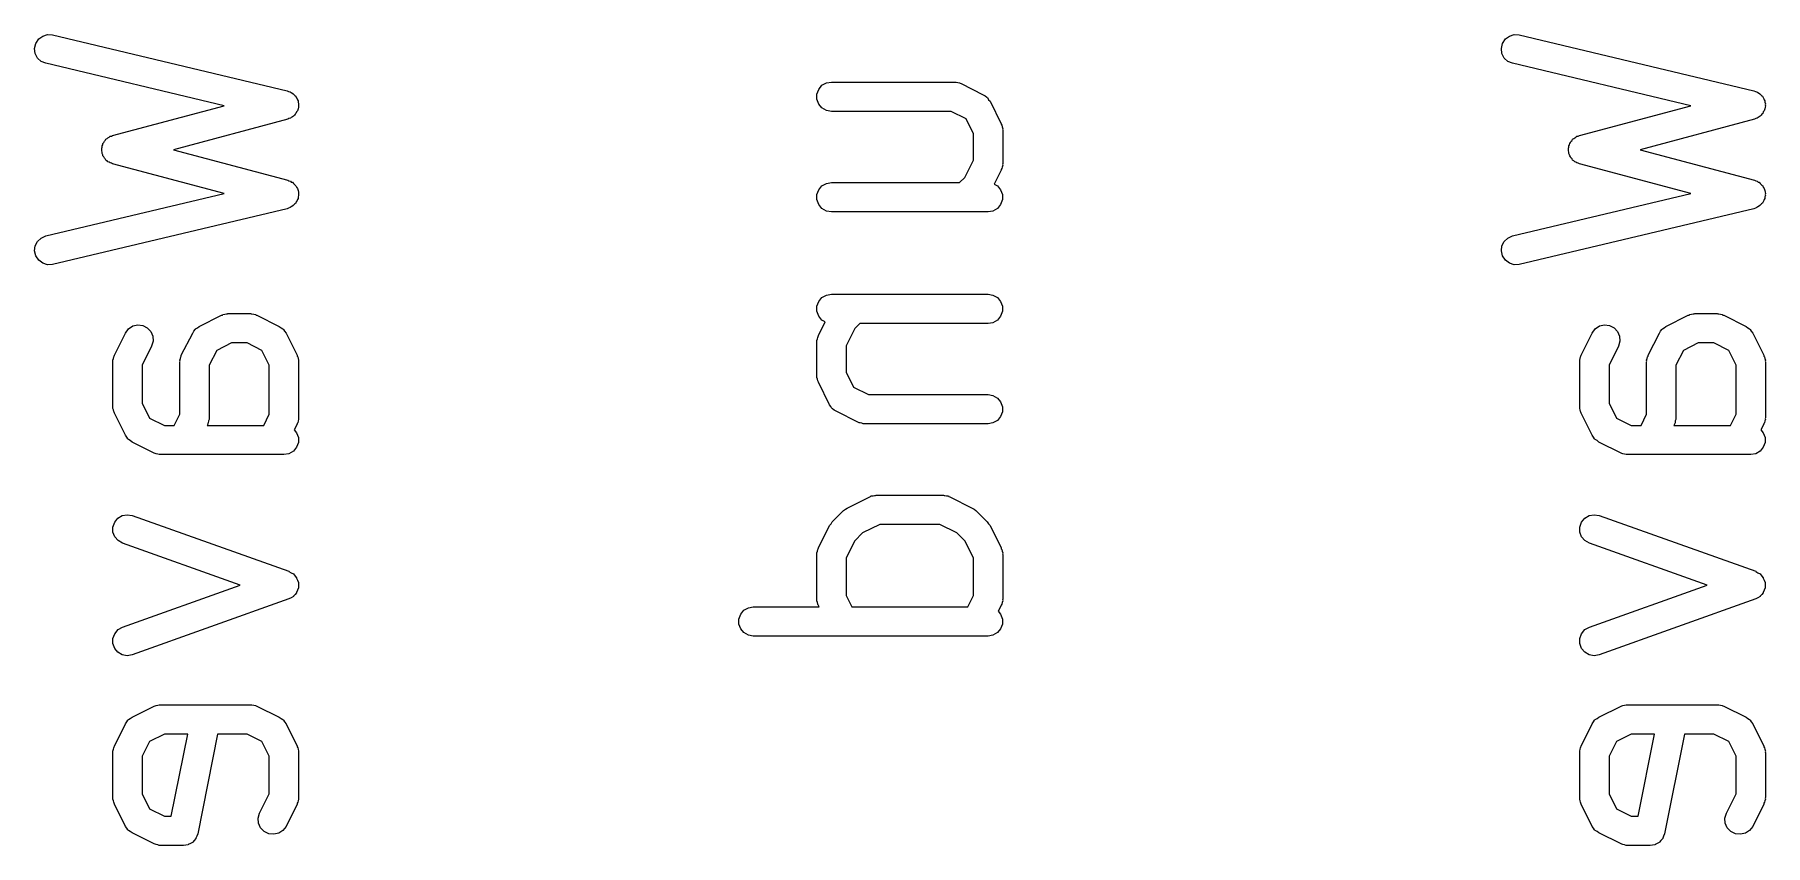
# Model space of a CAD drawing. Extents: x 91.3 to 189.8, y -113.5 to -60.4.
# Drawn here: x 151.51 to 157.41, y -106.44 to -103.67 of the extents above; entities that cross this region are included whole.
import ezdxf

# ---------------------------------------------------------------- set-up
doc = ezdxf.new("R2010")
doc.units = 0
doc.header["$MEASUREMENT"] = 0
doc.layers.add('BLACK', color=7, linetype='CONTINUOUS')

msp = doc.modelspace()

# ---------------------------------------------------------------- linework, layer by layer
at = {"layer": 'Black'}
for p, q in [((151.512, -103.721), (151.516, -103.704)), ((151.514, -103.738), (151.512, -103.721)), ((151.516, -103.704), (151.526, -103.689)), ((151.526, -103.689), (151.54, -103.679)), ((151.54, -103.679), (151.556, -103.674)), ((151.556, -103.674), (151.573, -103.675)), ((151.573, -103.675), (152.373, -103.866)), ((156.512, -103.721), (156.516, -103.704)), ((156.514, -103.738), (156.512, -103.721)), ((156.516, -103.704), (156.526, -103.689)), ((156.526, -103.689), (156.54, -103.679)), ((156.54, -103.679), (156.556, -103.674)), ((156.556, -103.674), (156.573, -103.675)), ((156.573, -103.675), (157.373, -103.866)), ((151.522, -103.754), (151.514, -103.738)), ((151.534, -103.766), (151.522, -103.754)), ((151.55, -103.772), (151.534, -103.766)), ((152.158, -103.917), (151.55, -103.772)), ((156.522, -103.754), (156.514, -103.738)), ((156.534, -103.766), (156.522, -103.754)), ((156.55, -103.772), (156.534, -103.766)), ((157.158, -103.917), (156.55, -103.772)), ((154.196, -103.847), (154.211, -103.839)), ((154.211, -103.839), (154.229, -103.836)), ((154.229, -103.836), (154.648, -103.836)), ((154.648, -103.836), (154.65, -103.836)), ((154.65, -103.836), (154.653, -103.836)), ((154.653, -103.836), (154.659, -103.838)), ((154.659, -103.838), (154.665, -103.839)), ((154.665, -103.839), (154.667, -103.84)), ((154.667, -103.84), (154.67, -103.841)), ((152.373, -103.866), (152.378, -103.868)), ((152.378, -103.868), (152.383, -103.869)), ((152.383, -103.869), (152.386, -103.871)), ((152.386, -103.871), (152.389, -103.873)), ((152.389, -103.873), (152.393, -103.876)), ((152.393, -103.876), (152.397, -103.879)), ((152.397, -103.879), (152.399, -103.882)), ((152.399, -103.882), (152.402, -103.884)), ((152.402, -103.884), (152.404, -103.889)), ((152.404, -103.889), (152.407, -103.893)), ((152.407, -103.893), (152.408, -103.897)), ((152.408, -103.897), (152.41, -103.9)), ((154.179, -103.877), (154.185, -103.861)), ((154.179, -103.894), (154.179, -103.877)), ((154.185, -103.911), (154.179, -103.894)), ((154.185, -103.861), (154.196, -103.847)), ((154.67, -103.841), (154.746, -103.879)), ((154.746, -103.879), (154.752, -103.883)), ((154.752, -103.883), (154.758, -103.888)), ((154.758, -103.888), (154.759, -103.889)), ((154.759, -103.889), (154.76, -103.889)), ((154.76, -103.889), (154.764, -103.896)), ((154.764, -103.896), (154.769, -103.901)), ((157.373, -103.866), (157.378, -103.868)), ((157.378, -103.868), (157.383, -103.869)), ((157.383, -103.869), (157.386, -103.871)), ((157.386, -103.871), (157.389, -103.873)), ((157.389, -103.873), (157.393, -103.876)), ((157.393, -103.876), (157.397, -103.879)), ((157.397, -103.879), (157.399, -103.882)), ((157.399, -103.882), (157.402, -103.884)), ((157.402, -103.884), (157.404, -103.889)), ((157.404, -103.889), (157.407, -103.893)), ((157.407, -103.893), (157.408, -103.897)), ((157.408, -103.897), (157.41, -103.9)), ((151.778, -104.018), (152.158, -103.917)), ((152.387, -103.957), (152.384, -103.959)), ((152.391, -103.955), (152.387, -103.957)), ((152.394, -103.952), (152.391, -103.955)), ((152.398, -103.949), (152.394, -103.952)), ((152.4, -103.946), (152.398, -103.949)), ((152.403, -103.943), (152.4, -103.946)), ((152.405, -103.938), (152.403, -103.943)), ((152.408, -103.934), (152.405, -103.938)), ((152.409, -103.931), (152.408, -103.934)), ((152.41, -103.927), (152.409, -103.931)), ((152.41, -103.9), (152.41, -103.905)), ((152.41, -103.905), (152.412, -103.91)), ((152.411, -103.922), (152.41, -103.927)), ((152.412, -103.91), (152.411, -103.914)), ((152.411, -103.914), (152.412, -103.917)), ((152.412, -103.917), (152.411, -103.922)), ((154.196, -103.924), (154.185, -103.911)), ((154.211, -103.933), (154.196, -103.924)), ((154.229, -103.936), (154.211, -103.933)), ((154.636, -103.936), (154.229, -103.936)), ((154.687, -103.961), (154.636, -103.936)), ((154.769, -103.901), (154.807, -103.978)), ((156.778, -104.018), (157.158, -103.917)), ((157.387, -103.957), (157.384, -103.959)), ((157.391, -103.955), (157.387, -103.957)), ((157.394, -103.952), (157.391, -103.955)), ((157.398, -103.949), (157.394, -103.952)), ((157.4, -103.946), (157.398, -103.949)), ((157.403, -103.943), (157.4, -103.946)), ((157.405, -103.938), (157.403, -103.943)), ((157.408, -103.934), (157.405, -103.938)), ((157.409, -103.931), (157.408, -103.934)), ((157.41, -103.927), (157.409, -103.931)), ((157.41, -103.9), (157.41, -103.905)), ((157.41, -103.905), (157.412, -103.91)), ((157.411, -103.922), (157.41, -103.927)), ((157.412, -103.91), (157.411, -103.914)), ((157.411, -103.914), (157.412, -103.917)), ((157.412, -103.917), (157.411, -103.922)), ((152.375, -103.963), (151.985, -104.067)), ((152.379, -103.96), (152.375, -103.963)), ((152.384, -103.959), (152.379, -103.96)), ((154.712, -104.012), (154.687, -103.961)), ((154.712, -104.102), (154.712, -104.012)), ((154.807, -103.978), (154.807, -103.98)), ((154.807, -103.98), (154.809, -103.983)), ((154.809, -103.983), (154.81, -103.989)), ((154.81, -103.989), (154.812, -103.994)), ((154.812, -103.994), (154.811, -103.997)), ((154.811, -103.997), (154.812, -104)), ((154.812, -104), (154.812, -104.114)), ((157.375, -103.963), (156.985, -104.067)), ((157.379, -103.96), (157.375, -103.963)), ((157.384, -103.959), (157.379, -103.96)), ((151.741, -104.062), (151.742, -104.058)), ((151.741, -104.067), (151.741, -104.062)), ((151.741, -104.071), (151.741, -104.067)), ((151.742, -104.075), (151.741, -104.071)), ((151.742, -104.054), (151.744, -104.05)), ((151.742, -104.058), (151.742, -104.054)), ((151.742, -104.08), (151.742, -104.075)), ((151.744, -104.05), (151.745, -104.046)), ((151.745, -104.046), (151.748, -104.042)), ((151.748, -104.042), (151.75, -104.038)), ((151.75, -104.038), (151.753, -104.035)), ((151.753, -104.035), (151.755, -104.031)), ((151.755, -104.031), (151.759, -104.029)), ((151.759, -104.029), (151.762, -104.026)), ((151.762, -104.026), (151.766, -104.024)), ((151.766, -104.024), (151.769, -104.021)), ((151.769, -104.021), (151.774, -104.02)), ((151.774, -104.02), (151.778, -104.018)), ((151.985, -104.067), (152.375, -104.171)), ((156.741, -104.062), (156.742, -104.058)), ((156.741, -104.067), (156.741, -104.062)), ((156.741, -104.071), (156.741, -104.067)), ((156.742, -104.075), (156.741, -104.071)), ((156.742, -104.054), (156.744, -104.05)), ((156.742, -104.058), (156.742, -104.054)), ((156.742, -104.08), (156.742, -104.075)), ((156.744, -104.05), (156.745, -104.046)), ((156.745, -104.046), (156.748, -104.042)), ((156.748, -104.042), (156.75, -104.038)), ((156.75, -104.038), (156.753, -104.035)), ((156.753, -104.035), (156.755, -104.031)), ((156.755, -104.031), (156.759, -104.029)), ((156.759, -104.029), (156.762, -104.026)), ((156.762, -104.026), (156.766, -104.024)), ((156.766, -104.024), (156.769, -104.021)), ((156.769, -104.021), (156.774, -104.02)), ((156.774, -104.02), (156.778, -104.018)), ((156.985, -104.067), (157.375, -104.171)), ((151.744, -104.084), (151.742, -104.08)), ((151.745, -104.088), (151.744, -104.084)), ((151.748, -104.091), (151.745, -104.088)), ((151.75, -104.095), (151.748, -104.091)), ((151.753, -104.098), (151.75, -104.095)), ((151.755, -104.102), (151.753, -104.098)), ((151.759, -104.105), (151.755, -104.102)), ((151.762, -104.108), (151.759, -104.105)), ((151.766, -104.109), (151.762, -104.108)), ((151.769, -104.112), (151.766, -104.109)), ((151.774, -104.113), (151.769, -104.112)), ((151.778, -104.115), (151.774, -104.113)), ((152.158, -104.216), (151.778, -104.115)), ((154.683, -104.161), (154.712, -104.102)), ((154.809, -104.131), (154.807, -104.134)), ((154.807, -104.134), (154.807, -104.137)), ((154.81, -104.126), (154.809, -104.131)), ((154.812, -104.12), (154.81, -104.126)), ((154.812, -104.114), (154.811, -104.117)), ((154.811, -104.117), (154.812, -104.12)), ((156.744, -104.084), (156.742, -104.08)), ((156.745, -104.088), (156.744, -104.084)), ((156.748, -104.091), (156.745, -104.088)), ((156.75, -104.095), (156.748, -104.091)), ((156.753, -104.098), (156.75, -104.095)), ((156.755, -104.102), (156.753, -104.098)), ((156.759, -104.105), (156.755, -104.102)), ((156.762, -104.108), (156.759, -104.105)), ((156.766, -104.109), (156.762, -104.108)), ((156.769, -104.112), (156.766, -104.109)), ((156.774, -104.113), (156.769, -104.112)), ((156.778, -104.115), (156.774, -104.113)), ((157.158, -104.216), (156.778, -104.115)), ((152.375, -104.171), (152.379, -104.173)), ((152.379, -104.173), (152.384, -104.174)), ((152.384, -104.174), (152.387, -104.177)), ((152.387, -104.177), (152.391, -104.178)), ((152.391, -104.178), (152.394, -104.182)), ((152.394, -104.182), (152.398, -104.185)), ((152.398, -104.185), (152.4, -104.188)), ((152.4, -104.188), (152.403, -104.19)), ((152.403, -104.19), (152.405, -104.195)), ((154.185, -104.204), (154.196, -104.19)), ((154.196, -104.19), (154.211, -104.182)), ((154.211, -104.182), (154.229, -104.179)), ((154.229, -104.179), (154.665, -104.179)), ((154.665, -104.179), (154.683, -104.161)), ((154.807, -104.137), (154.783, -104.184)), ((154.783, -104.184), (154.794, -104.19)), ((154.794, -104.19), (154.805, -104.204)), ((157.375, -104.171), (157.379, -104.173)), ((157.379, -104.173), (157.384, -104.174)), ((157.384, -104.174), (157.387, -104.177)), ((157.387, -104.177), (157.391, -104.178)), ((157.391, -104.178), (157.394, -104.182)), ((157.394, -104.182), (157.398, -104.185)), ((157.398, -104.185), (157.4, -104.188)), ((157.4, -104.188), (157.403, -104.19)), ((157.403, -104.19), (157.405, -104.195)), ((151.55, -104.361), (152.158, -104.216)), ((152.399, -104.251), (152.397, -104.254)), ((152.402, -104.249), (152.399, -104.251)), ((152.404, -104.244), (152.402, -104.249)), ((152.407, -104.24), (152.404, -104.244)), ((152.405, -104.195), (152.408, -104.199)), ((152.408, -104.237), (152.407, -104.24)), ((152.408, -104.199), (152.409, -104.203)), ((152.41, -104.233), (152.408, -104.237)), ((152.409, -104.203), (152.41, -104.206)), ((152.41, -104.206), (152.411, -104.211)), ((152.412, -104.223), (152.41, -104.228)), ((152.41, -104.228), (152.41, -104.233)), ((152.411, -104.211), (152.412, -104.216)), ((152.412, -104.216), (152.411, -104.22)), ((152.411, -104.22), (152.412, -104.223)), ((154.179, -104.22), (154.185, -104.204)), ((154.179, -104.237), (154.179, -104.22)), ((154.185, -104.254), (154.179, -104.237)), ((154.805, -104.204), (154.811, -104.22)), ((154.811, -104.237), (154.805, -104.254)), ((154.811, -104.22), (154.811, -104.237)), ((156.55, -104.361), (157.158, -104.216)), ((157.399, -104.251), (157.397, -104.254)), ((157.402, -104.249), (157.399, -104.251)), ((157.404, -104.244), (157.402, -104.249)), ((157.407, -104.24), (157.404, -104.244)), ((157.405, -104.195), (157.408, -104.199)), ((157.408, -104.237), (157.407, -104.24)), ((157.408, -104.199), (157.409, -104.203)), ((157.41, -104.233), (157.408, -104.237)), ((157.409, -104.203), (157.41, -104.206)), ((157.41, -104.206), (157.411, -104.211)), ((157.412, -104.223), (157.41, -104.228)), ((157.41, -104.228), (157.41, -104.233)), ((157.411, -104.211), (157.412, -104.216)), ((157.412, -104.216), (157.411, -104.22)), ((157.411, -104.22), (157.412, -104.223)), ((152.373, -104.268), (151.573, -104.458)), ((152.378, -104.266), (152.373, -104.268)), ((152.383, -104.264), (152.378, -104.266)), ((152.386, -104.262), (152.383, -104.264)), ((152.389, -104.261), (152.386, -104.262)), ((152.393, -104.257), (152.389, -104.261)), ((152.397, -104.254), (152.393, -104.257)), ((154.196, -104.267), (154.185, -104.254)), ((154.211, -104.276), (154.196, -104.267)), ((154.229, -104.279), (154.211, -104.276)), ((154.762, -104.279), (154.229, -104.279)), ((154.779, -104.276), (154.762, -104.279)), ((154.794, -104.267), (154.779, -104.276)), ((154.805, -104.254), (154.794, -104.267)), ((157.373, -104.268), (156.573, -104.458)), ((157.378, -104.266), (157.373, -104.268)), ((157.383, -104.264), (157.378, -104.266)), ((157.386, -104.262), (157.383, -104.264)), ((157.389, -104.261), (157.386, -104.262)), ((157.393, -104.257), (157.389, -104.261)), ((157.397, -104.254), (157.393, -104.257)), ((151.522, -104.38), (151.534, -104.368)), ((151.534, -104.368), (151.55, -104.361)), ((156.522, -104.38), (156.534, -104.368)), ((156.534, -104.368), (156.55, -104.361)), ((151.512, -104.412), (151.514, -104.395)), ((151.516, -104.429), (151.512, -104.412)), ((151.514, -104.395), (151.522, -104.38)), ((151.526, -104.444), (151.516, -104.429)), ((156.512, -104.412), (156.514, -104.395)), ((156.516, -104.429), (156.512, -104.412)), ((156.514, -104.395), (156.522, -104.38)), ((156.526, -104.444), (156.516, -104.429)), ((151.54, -104.454), (151.526, -104.444)), ((151.556, -104.459), (151.54, -104.454)), ((151.573, -104.458), (151.556, -104.459)), ((156.54, -104.454), (156.526, -104.444)), ((156.556, -104.459), (156.54, -104.454)), ((156.573, -104.458), (156.556, -104.459)), ((154.179, -104.601), (154.185, -104.585)), ((154.179, -104.618), (154.179, -104.601)), ((154.185, -104.585), (154.196, -104.571)), ((154.196, -104.571), (154.211, -104.563)), ((154.211, -104.563), (154.229, -104.56)), ((154.229, -104.56), (154.762, -104.56)), ((154.762, -104.56), (154.779, -104.563)), ((154.779, -104.563), (154.794, -104.571)), ((154.794, -104.571), (154.805, -104.585)), ((154.805, -104.585), (154.811, -104.601)), ((154.811, -104.601), (154.811, -104.618)), ((151.847, -104.668), (151.864, -104.664)), ((151.864, -104.664), (151.881, -104.666)), ((151.881, -104.666), (151.896, -104.674)), ((152.073, -104.67), (152.149, -104.631)), ((152.149, -104.631), (152.152, -104.631)), ((152.152, -104.631), (152.154, -104.629)), ((152.154, -104.629), (152.16, -104.628)), ((152.16, -104.628), (152.166, -104.627)), ((152.166, -104.627), (152.169, -104.627)), ((152.169, -104.627), (152.171, -104.626)), ((152.171, -104.626), (152.248, -104.626)), ((152.248, -104.626), (152.25, -104.627)), ((152.25, -104.627), (152.253, -104.627)), ((152.253, -104.627), (152.259, -104.628)), ((152.259, -104.628), (152.265, -104.629)), ((152.265, -104.629), (152.267, -104.631)), ((152.267, -104.631), (152.27, -104.631)), ((152.27, -104.631), (152.346, -104.67)), ((154.185, -104.635), (154.179, -104.618)), ((154.184, -104.701), (154.207, -104.654)), ((154.196, -104.648), (154.185, -104.635)), ((154.207, -104.654), (154.196, -104.648)), ((154.325, -104.66), (154.308, -104.677)), ((154.762, -104.66), (154.325, -104.66)), ((154.779, -104.657), (154.762, -104.66)), ((154.794, -104.648), (154.779, -104.657)), ((154.805, -104.635), (154.794, -104.648)), ((154.811, -104.618), (154.805, -104.635)), ((156.847, -104.668), (156.864, -104.664)), ((156.864, -104.664), (156.881, -104.666)), ((156.881, -104.666), (156.896, -104.674)), ((157.073, -104.67), (157.149, -104.631)), ((157.149, -104.631), (157.152, -104.631)), ((157.152, -104.631), (157.154, -104.629)), ((157.154, -104.629), (157.16, -104.628)), ((157.16, -104.628), (157.166, -104.627)), ((157.166, -104.627), (157.169, -104.627)), ((157.169, -104.627), (157.171, -104.626)), ((157.171, -104.626), (157.248, -104.626)), ((157.248, -104.626), (157.25, -104.627)), ((157.25, -104.627), (157.253, -104.627)), ((157.253, -104.627), (157.259, -104.628)), ((157.259, -104.628), (157.265, -104.629)), ((157.265, -104.629), (157.267, -104.631)), ((157.267, -104.631), (157.27, -104.631)), ((157.27, -104.631), (157.346, -104.67)), ((151.784, -104.768), (151.822, -104.692)), ((151.822, -104.692), (151.832, -104.678)), ((151.832, -104.678), (151.847, -104.668)), ((151.896, -104.674), (151.908, -104.687)), ((151.908, -104.687), (151.915, -104.703)), ((151.916, -104.72), (151.911, -104.737)), ((151.915, -104.703), (151.916, -104.72)), ((152.012, -104.768), (152.051, -104.692)), ((152.051, -104.692), (152.055, -104.686)), ((152.055, -104.686), (152.059, -104.68)), ((152.059, -104.68), (152.06, -104.679)), ((152.06, -104.679), (152.061, -104.678)), ((152.061, -104.678), (152.067, -104.674)), ((152.067, -104.674), (152.073, -104.67)), ((152.346, -104.67), (152.352, -104.674)), ((152.352, -104.674), (152.358, -104.678)), ((152.358, -104.678), (152.359, -104.679)), ((152.359, -104.679), (152.36, -104.68)), ((152.36, -104.68), (152.364, -104.686)), ((152.364, -104.686), (152.369, -104.692)), ((152.369, -104.692), (152.407, -104.768)), ((154.179, -104.718), (154.181, -104.712)), ((154.179, -104.721), (154.179, -104.718)), ((154.179, -104.724), (154.179, -104.721)), ((154.179, -104.838), (154.179, -104.724)), ((154.181, -104.712), (154.182, -104.707)), ((154.182, -104.707), (154.183, -104.704)), ((154.183, -104.704), (154.184, -104.701)), ((154.308, -104.677), (154.279, -104.736)), ((156.784, -104.768), (156.822, -104.692)), ((156.822, -104.692), (156.832, -104.678)), ((156.832, -104.678), (156.847, -104.668)), ((156.896, -104.674), (156.908, -104.687)), ((156.908, -104.687), (156.915, -104.703)), ((156.916, -104.72), (156.911, -104.737)), ((156.915, -104.703), (156.916, -104.72)), ((157.012, -104.768), (157.051, -104.692)), ((157.051, -104.692), (157.055, -104.686)), ((157.055, -104.686), (157.059, -104.68)), ((157.059, -104.68), (157.06, -104.679)), ((157.06, -104.679), (157.061, -104.678)), ((157.061, -104.678), (157.067, -104.674)), ((157.067, -104.674), (157.073, -104.67)), ((157.346, -104.67), (157.352, -104.674)), ((157.352, -104.674), (157.358, -104.678)), ((157.358, -104.678), (157.359, -104.679)), ((157.359, -104.679), (157.36, -104.68)), ((157.36, -104.68), (157.364, -104.686)), ((157.364, -104.686), (157.369, -104.692)), ((157.369, -104.692), (157.407, -104.768)), ((151.779, -104.785), (151.781, -104.779)), ((151.781, -104.779), (151.782, -104.773)), ((151.782, -104.773), (151.783, -104.771)), ((151.783, -104.771), (151.784, -104.768)), ((151.911, -104.737), (151.879, -104.802)), ((152.007, -104.785), (152.009, -104.779)), ((152.009, -104.779), (152.01, -104.773)), ((152.01, -104.773), (152.012, -104.771)), ((152.012, -104.771), (152.012, -104.768)), ((152.133, -104.752), (152.107, -104.802)), ((152.183, -104.726), (152.133, -104.752)), ((152.236, -104.726), (152.183, -104.726)), ((152.287, -104.752), (152.236, -104.726)), ((152.312, -104.802), (152.287, -104.752)), ((152.407, -104.768), (152.407, -104.771)), ((152.407, -104.771), (152.409, -104.773)), ((152.409, -104.773), (152.41, -104.779)), ((152.41, -104.779), (152.412, -104.785)), ((154.279, -104.736), (154.279, -104.826)), ((156.779, -104.785), (156.781, -104.779)), ((156.781, -104.779), (156.782, -104.773)), ((156.782, -104.773), (156.783, -104.771)), ((156.783, -104.771), (156.784, -104.768)), ((156.911, -104.737), (156.879, -104.802)), ((157.007, -104.785), (157.009, -104.779)), ((157.009, -104.779), (157.01, -104.773)), ((157.01, -104.773), (157.012, -104.771)), ((157.012, -104.771), (157.012, -104.768)), ((157.133, -104.752), (157.107, -104.802)), ((157.183, -104.726), (157.133, -104.752)), ((157.236, -104.726), (157.183, -104.726)), ((157.287, -104.752), (157.236, -104.726)), ((157.312, -104.802), (157.287, -104.752)), ((157.407, -104.768), (157.407, -104.771)), ((157.407, -104.771), (157.409, -104.773)), ((157.409, -104.773), (157.41, -104.779)), ((157.41, -104.779), (157.412, -104.785)), ((151.779, -104.788), (151.779, -104.785)), ((151.779, -104.79), (151.779, -104.788)), ((151.779, -104.943), (151.779, -104.79)), ((151.879, -104.802), (151.879, -104.931)), ((152.008, -104.788), (152.007, -104.785)), ((152.007, -104.79), (152.008, -104.788)), ((152.007, -104.969), (152.007, -104.79)), ((152.107, -104.802), (152.107, -104.981)), ((152.312, -104.969), (152.312, -104.802)), ((152.412, -104.785), (152.411, -104.788)), ((152.411, -104.788), (152.412, -104.79)), ((152.412, -104.79), (152.412, -104.981)), ((154.179, -104.841), (154.179, -104.838)), ((154.179, -104.844), (154.179, -104.841)), ((154.279, -104.826), (154.304, -104.877)), ((156.779, -104.788), (156.779, -104.785)), ((156.779, -104.79), (156.779, -104.788)), ((156.779, -104.943), (156.779, -104.79)), ((156.879, -104.802), (156.879, -104.931)), ((157.008, -104.788), (157.007, -104.785)), ((157.007, -104.79), (157.008, -104.788)), ((157.007, -104.969), (157.007, -104.79)), ((157.107, -104.802), (157.107, -104.981)), ((157.312, -104.969), (157.312, -104.802)), ((157.412, -104.785), (157.411, -104.788)), ((157.411, -104.788), (157.412, -104.79)), ((157.412, -104.79), (157.412, -104.981)), ((154.181, -104.849), (154.179, -104.844)), ((154.182, -104.855), (154.181, -104.849)), ((154.183, -104.858), (154.182, -104.855)), ((154.184, -104.86), (154.183, -104.858)), ((154.222, -104.937), (154.184, -104.86)), ((154.304, -104.877), (154.355, -104.902)), ((154.355, -104.902), (154.762, -104.902)), ((154.762, -104.902), (154.779, -104.905)), ((151.779, -104.946), (151.779, -104.943)), ((151.779, -104.949), (151.779, -104.946)), ((151.781, -104.954), (151.779, -104.949)), ((151.782, -104.96), (151.781, -104.954)), ((151.783, -104.962), (151.782, -104.96)), ((151.879, -104.931), (151.904, -104.982)), ((154.226, -104.943), (154.222, -104.937)), ((154.23, -104.949), (154.226, -104.943)), ((154.231, -104.949), (154.23, -104.949)), ((154.232, -104.951), (154.231, -104.949)), ((154.238, -104.955), (154.232, -104.951)), ((154.244, -104.959), (154.238, -104.955)), ((154.32, -104.997), (154.244, -104.959)), ((154.779, -104.905), (154.794, -104.914)), ((154.794, -104.914), (154.805, -104.927)), ((154.805, -104.927), (154.811, -104.944)), ((154.811, -104.961), (154.805, -104.977)), ((154.811, -104.944), (154.811, -104.961)), ((156.779, -104.946), (156.779, -104.943)), ((156.779, -104.949), (156.779, -104.946)), ((156.781, -104.954), (156.779, -104.949)), ((156.782, -104.96), (156.781, -104.954)), ((156.783, -104.962), (156.782, -104.96)), ((156.879, -104.931), (156.904, -104.982)), ((151.784, -104.965), (151.783, -104.962)), ((151.822, -105.041), (151.784, -104.965)), ((151.904, -104.982), (151.955, -105.007)), ((151.955, -105.007), (151.988, -105.007)), ((151.988, -105.007), (152.007, -104.969)), ((152.102, -105.003), (152.1, -105.007)), ((152.1, -105.007), (152.293, -105.007)), ((152.103, -105.001), (152.102, -105.003)), ((152.104, -104.998), (152.103, -105.001)), ((152.105, -104.992), (152.104, -104.998)), ((152.107, -104.987), (152.105, -104.992)), ((152.107, -104.981), (152.107, -104.984)), ((152.107, -104.984), (152.107, -104.987)), ((152.293, -105.007), (152.312, -104.969)), ((152.407, -105.003), (152.397, -105.022)), ((152.409, -104.998), (152.407, -105.001)), ((152.407, -105.001), (152.407, -105.003)), ((152.41, -104.992), (152.409, -104.998)), ((152.412, -104.987), (152.41, -104.992)), ((152.412, -104.981), (152.411, -104.984)), ((152.411, -104.984), (152.412, -104.987)), ((154.323, -104.998), (154.32, -104.997)), ((154.326, -104.999), (154.323, -104.998)), ((154.332, -105), (154.326, -104.999)), ((154.337, -105.002), (154.332, -105)), ((154.34, -105.002), (154.337, -105.002)), ((154.343, -105.002), (154.34, -105.002)), ((154.762, -105.002), (154.343, -105.002)), ((154.779, -104.999), (154.762, -105.002)), ((154.794, -104.991), (154.779, -104.999)), ((154.805, -104.977), (154.794, -104.991)), ((156.784, -104.965), (156.783, -104.962)), ((156.822, -105.041), (156.784, -104.965)), ((156.904, -104.982), (156.955, -105.007)), ((156.955, -105.007), (156.988, -105.007)), ((156.988, -105.007), (157.007, -104.969)), ((157.102, -105.003), (157.1, -105.007)), ((157.1, -105.007), (157.293, -105.007)), ((157.103, -105.001), (157.102, -105.003)), ((157.104, -104.998), (157.103, -105.001)), ((157.105, -104.992), (157.104, -104.998)), ((157.107, -104.987), (157.105, -104.992)), ((157.107, -104.981), (157.107, -104.984)), ((157.107, -104.984), (157.107, -104.987)), ((157.293, -105.007), (157.312, -104.969)), ((157.407, -105.003), (157.397, -105.022)), ((157.409, -104.998), (157.407, -105.001)), ((157.407, -105.001), (157.407, -105.003)), ((157.41, -104.992), (157.409, -104.998)), ((157.412, -104.987), (157.41, -104.992)), ((157.412, -104.981), (157.411, -104.984)), ((157.411, -104.984), (157.412, -104.987)), ((151.826, -105.047), (151.822, -105.041)), ((151.83, -105.053), (151.826, -105.047)), ((151.831, -105.054), (151.83, -105.053)), ((151.832, -105.055), (151.831, -105.054)), ((151.838, -105.059), (151.832, -105.055)), ((151.844, -105.064), (151.838, -105.059)), ((151.92, -105.102), (151.844, -105.064)), ((152.397, -105.022), (152.405, -105.032)), ((152.405, -105.032), (152.411, -105.048)), ((152.411, -105.066), (152.405, -105.082)), ((152.411, -105.048), (152.411, -105.066)), ((156.826, -105.047), (156.822, -105.041)), ((156.83, -105.053), (156.826, -105.047)), ((156.831, -105.054), (156.83, -105.053)), ((156.832, -105.055), (156.831, -105.054)), ((156.838, -105.059), (156.832, -105.055)), ((156.844, -105.064), (156.838, -105.059)), ((156.92, -105.102), (156.844, -105.064)), ((157.397, -105.022), (157.405, -105.032)), ((157.405, -105.032), (157.411, -105.048)), ((157.411, -105.066), (157.405, -105.082)), ((157.411, -105.048), (157.411, -105.066)), ((151.923, -105.103), (151.92, -105.102)), ((151.926, -105.104), (151.923, -105.103)), ((151.932, -105.105), (151.926, -105.104)), ((151.937, -105.107), (151.932, -105.105)), ((151.94, -105.107), (151.937, -105.107)), ((151.943, -105.107), (151.94, -105.107)), ((152.362, -105.107), (151.943, -105.107)), ((152.379, -105.104), (152.362, -105.107)), ((152.394, -105.095), (152.379, -105.104)), ((152.405, -105.082), (152.394, -105.095)), ((156.923, -105.103), (156.92, -105.102)), ((156.926, -105.104), (156.923, -105.103)), ((156.932, -105.105), (156.926, -105.104)), ((156.937, -105.107), (156.932, -105.105)), ((156.94, -105.107), (156.937, -105.107)), ((156.943, -105.107), (156.94, -105.107)), ((157.362, -105.107), (156.943, -105.107)), ((157.379, -105.104), (157.362, -105.107)), ((157.394, -105.095), (157.379, -105.104)), ((157.405, -105.082), (157.394, -105.095)), ((154.282, -105.289), (154.359, -105.251)), ((154.359, -105.251), (154.361, -105.25)), ((154.361, -105.25), (154.364, -105.248)), ((154.364, -105.248), (154.37, -105.247)), ((154.37, -105.247), (154.375, -105.246)), ((154.375, -105.246), (154.378, -105.246)), ((154.378, -105.246), (154.381, -105.245)), ((154.381, -105.245), (154.61, -105.245)), ((154.61, -105.245), (154.612, -105.246)), ((154.612, -105.246), (154.615, -105.246)), ((154.615, -105.246), (154.621, -105.247)), ((154.621, -105.247), (154.627, -105.248)), ((154.627, -105.248), (154.629, -105.25)), ((154.629, -105.25), (154.632, -105.251)), ((154.632, -105.251), (154.708, -105.289)), ((151.796, -105.324), (151.811, -105.315)), ((151.811, -105.315), (151.828, -105.312)), ((151.828, -105.312), (151.845, -105.315)), ((151.845, -105.315), (152.379, -105.505)), ((154.231, -105.336), (154.269, -105.298)), ((154.269, -105.298), (154.276, -105.293)), ((154.276, -105.293), (154.282, -105.289)), ((154.708, -105.289), (154.715, -105.293)), ((154.715, -105.293), (154.721, -105.298)), ((154.721, -105.298), (154.759, -105.336)), ((156.796, -105.324), (156.811, -105.315)), ((156.811, -105.315), (156.828, -105.312)), ((156.828, -105.312), (156.845, -105.315)), ((156.845, -105.315), (157.379, -105.505)), ((151.779, -105.354), (151.785, -105.337)), ((151.779, -105.371), (151.779, -105.354)), ((151.785, -105.387), (151.779, -105.371)), ((151.785, -105.337), (151.796, -105.324)), ((154.184, -105.425), (154.222, -105.349)), ((154.222, -105.349), (154.227, -105.343)), ((154.227, -105.343), (154.231, -105.336)), ((154.334, -105.374), (154.308, -105.401)), ((154.393, -105.345), (154.334, -105.374)), ((154.598, -105.345), (154.393, -105.345)), ((154.656, -105.374), (154.598, -105.345)), ((154.683, -105.401), (154.656, -105.374)), ((154.759, -105.336), (154.764, -105.343)), ((154.764, -105.343), (154.769, -105.349)), ((154.769, -105.349), (154.807, -105.425)), ((156.779, -105.354), (156.785, -105.337)), ((156.779, -105.371), (156.779, -105.354)), ((156.785, -105.387), (156.779, -105.371)), ((156.785, -105.337), (156.796, -105.324)), ((151.797, -105.4), (151.785, -105.387)), ((151.812, -105.409), (151.797, -105.4)), ((152.213, -105.552), (151.812, -105.409)), ((154.181, -105.436), (154.182, -105.431)), ((154.182, -105.431), (154.183, -105.428)), ((154.183, -105.428), (154.184, -105.425)), ((154.308, -105.401), (154.279, -105.459)), ((154.712, -105.459), (154.683, -105.401)), ((154.807, -105.425), (154.807, -105.428)), ((154.807, -105.428), (154.809, -105.431)), ((154.809, -105.431), (154.81, -105.436)), ((156.797, -105.4), (156.785, -105.387)), ((156.812, -105.409), (156.797, -105.4)), ((157.213, -105.552), (156.812, -105.409)), ((154.179, -105.442), (154.181, -105.436)), ((154.179, -105.445), (154.179, -105.442)), ((154.179, -105.448), (154.179, -105.445)), ((154.179, -105.6), (154.179, -105.448)), ((154.279, -105.459), (154.279, -105.588)), ((154.712, -105.588), (154.712, -105.459)), ((154.81, -105.436), (154.812, -105.442)), ((154.812, -105.442), (154.811, -105.445)), ((154.811, -105.445), (154.812, -105.448)), ((154.812, -105.448), (154.812, -105.6)), ((152.379, -105.505), (152.379, -105.505)), ((152.379, -105.505), (152.379, -105.506)), ((152.379, -105.506), (152.386, -105.51)), ((152.386, -105.51), (152.394, -105.514)), ((152.394, -105.514), (152.394, -105.514)), ((152.394, -105.514), (152.394, -105.514)), ((152.394, -105.514), (152.4, -105.521)), ((152.4, -105.521), (152.405, -105.527)), ((152.405, -105.527), (152.405, -105.527)), ((152.405, -105.527), (152.405, -105.528)), ((152.405, -105.528), (152.408, -105.535)), ((152.408, -105.535), (152.411, -105.543)), ((152.411, -105.543), (152.411, -105.544)), ((152.411, -105.544), (152.411, -105.544)), ((152.411, -105.544), (152.411, -105.552)), ((157.379, -105.505), (157.379, -105.505)), ((157.379, -105.505), (157.379, -105.506)), ((157.379, -105.506), (157.386, -105.51)), ((157.386, -105.51), (157.394, -105.514)), ((157.394, -105.514), (157.394, -105.514)), ((157.394, -105.514), (157.394, -105.514)), ((157.394, -105.514), (157.4, -105.521)), ((157.4, -105.521), (157.405, -105.527)), ((157.405, -105.527), (157.405, -105.527)), ((157.405, -105.527), (157.405, -105.528)), ((157.405, -105.528), (157.408, -105.535)), ((157.408, -105.535), (157.411, -105.543)), ((157.411, -105.543), (157.411, -105.544)), ((157.411, -105.544), (157.411, -105.544)), ((157.411, -105.544), (157.411, -105.552)), ((151.812, -105.696), (152.213, -105.552)), ((152.379, -105.599), (151.845, -105.79)), ((152.386, -105.595), (152.379, -105.599)), ((152.379, -105.599), (152.379, -105.599)), ((152.379, -105.599), (152.379, -105.599)), ((152.394, -105.591), (152.386, -105.595)), ((152.4, -105.584), (152.394, -105.59)), ((152.394, -105.59), (152.394, -105.591)), ((152.394, -105.591), (152.394, -105.591)), ((152.405, -105.578), (152.4, -105.584)), ((152.408, -105.569), (152.405, -105.577)), ((152.405, -105.577), (152.405, -105.577)), ((152.405, -105.577), (152.405, -105.578)), ((152.411, -105.561), (152.408, -105.569)), ((152.411, -105.552), (152.411, -105.561)), ((152.411, -105.561), (152.411, -105.561)), ((152.411, -105.561), (152.411, -105.561)), ((154.179, -105.603), (154.179, -105.6)), ((154.179, -105.606), (154.179, -105.603)), ((154.181, -105.611), (154.179, -105.606)), ((154.279, -105.588), (154.298, -105.626)), ((154.693, -105.626), (154.712, -105.588)), ((154.812, -105.606), (154.81, -105.611)), ((154.812, -105.6), (154.811, -105.603)), ((154.811, -105.603), (154.812, -105.606)), ((156.812, -105.696), (157.213, -105.552)), ((157.379, -105.599), (156.845, -105.79)), ((157.386, -105.595), (157.379, -105.599)), ((157.379, -105.599), (157.379, -105.599)), ((157.379, -105.599), (157.379, -105.599)), ((157.394, -105.591), (157.386, -105.595)), ((157.4, -105.584), (157.394, -105.59)), ((157.394, -105.59), (157.394, -105.591)), ((157.394, -105.591), (157.394, -105.591)), ((157.405, -105.578), (157.4, -105.584)), ((157.408, -105.569), (157.405, -105.577)), ((157.405, -105.577), (157.405, -105.577)), ((157.405, -105.577), (157.405, -105.578)), ((157.411, -105.561), (157.408, -105.569)), ((157.411, -105.552), (157.411, -105.561)), ((157.411, -105.561), (157.411, -105.561)), ((157.411, -105.561), (157.411, -105.561)), ((153.913, -105.668), (153.919, -105.651)), ((153.913, -105.685), (153.913, -105.668)), ((153.919, -105.651), (153.93, -105.638)), ((153.93, -105.638), (153.945, -105.629)), ((153.945, -105.629), (153.962, -105.626)), ((153.962, -105.626), (154.186, -105.626)), ((154.182, -105.617), (154.181, -105.611)), ((154.183, -105.62), (154.182, -105.617)), ((154.184, -105.622), (154.183, -105.62)), ((154.186, -105.626), (154.184, -105.622)), ((154.298, -105.626), (154.693, -105.626)), ((154.807, -105.622), (154.797, -105.641)), ((154.797, -105.641), (154.805, -105.651)), ((154.805, -105.651), (154.811, -105.668)), ((154.809, -105.617), (154.807, -105.62)), ((154.807, -105.62), (154.807, -105.622)), ((154.81, -105.611), (154.809, -105.617)), ((154.811, -105.668), (154.811, -105.685)), ((151.779, -105.734), (151.785, -105.718)), ((151.785, -105.718), (151.797, -105.704)), ((151.797, -105.704), (151.812, -105.696)), ((153.919, -105.701), (153.913, -105.685)), ((153.93, -105.714), (153.919, -105.701)), ((153.945, -105.723), (153.93, -105.714)), ((153.962, -105.726), (153.945, -105.723)), ((154.762, -105.726), (153.962, -105.726)), ((154.779, -105.723), (154.762, -105.726)), ((154.794, -105.714), (154.779, -105.723)), ((154.805, -105.701), (154.794, -105.714)), ((154.811, -105.685), (154.805, -105.701)), ((156.779, -105.734), (156.785, -105.718)), ((156.785, -105.718), (156.797, -105.704)), ((156.797, -105.704), (156.812, -105.696)), ((151.779, -105.751), (151.779, -105.734)), ((151.785, -105.768), (151.779, -105.751)), ((151.796, -105.781), (151.785, -105.768)), ((151.811, -105.79), (151.796, -105.781)), ((156.779, -105.751), (156.779, -105.734)), ((156.785, -105.768), (156.779, -105.751)), ((156.796, -105.781), (156.785, -105.768)), ((156.811, -105.79), (156.796, -105.781)), ((151.828, -105.793), (151.811, -105.79)), ((151.845, -105.79), (151.828, -105.793)), ((156.828, -105.793), (156.811, -105.79)), ((156.845, -105.79), (156.828, -105.793)), ((151.92, -105.965), (151.923, -105.964)), ((151.923, -105.964), (151.926, -105.963)), ((151.926, -105.963), (151.932, -105.962)), ((151.932, -105.962), (151.937, -105.96)), ((151.937, -105.96), (151.94, -105.96)), ((151.94, -105.96), (151.943, -105.96)), ((151.943, -105.96), (152.248, -105.96)), ((152.248, -105.96), (152.25, -105.96)), ((152.25, -105.96), (152.253, -105.96)), ((152.253, -105.96), (152.259, -105.962)), ((152.259, -105.962), (152.265, -105.963)), ((152.265, -105.963), (152.267, -105.964)), ((152.267, -105.964), (152.27, -105.965)), ((156.92, -105.965), (156.923, -105.964)), ((156.923, -105.964), (156.926, -105.963)), ((156.926, -105.963), (156.932, -105.962)), ((156.932, -105.962), (156.937, -105.96)), ((156.937, -105.96), (156.94, -105.96)), ((156.94, -105.96), (156.943, -105.96)), ((156.943, -105.96), (157.248, -105.96)), ((157.248, -105.96), (157.25, -105.96)), ((157.25, -105.96), (157.253, -105.96)), ((157.253, -105.96), (157.259, -105.962)), ((157.259, -105.962), (157.265, -105.963)), ((157.265, -105.963), (157.267, -105.964)), ((157.267, -105.964), (157.27, -105.965)), ((151.822, -106.025), (151.826, -106.019)), ((151.826, -106.019), (151.83, -106.013)), ((151.83, -106.013), (151.831, -106.012)), ((151.831, -106.012), (151.832, -106.011)), ((151.832, -106.011), (151.838, -106.007)), ((151.838, -106.007), (151.844, -106.003)), ((151.844, -106.003), (151.92, -105.965)), ((152.27, -105.965), (152.346, -106.003)), ((152.346, -106.003), (152.352, -106.007)), ((152.352, -106.007), (152.358, -106.011)), ((152.358, -106.011), (152.359, -106.012)), ((152.359, -106.012), (152.36, -106.013)), ((152.36, -106.013), (152.364, -106.019)), ((152.364, -106.019), (152.369, -106.025)), ((156.822, -106.025), (156.826, -106.019)), ((156.826, -106.019), (156.83, -106.013)), ((156.83, -106.013), (156.831, -106.012)), ((156.831, -106.012), (156.832, -106.011)), ((156.832, -106.011), (156.838, -106.007)), ((156.838, -106.007), (156.844, -106.003)), ((156.844, -106.003), (156.92, -105.965)), ((157.27, -105.965), (157.346, -106.003)), ((157.346, -106.003), (157.352, -106.007)), ((157.352, -106.007), (157.358, -106.011)), ((157.358, -106.011), (157.359, -106.012)), ((157.359, -106.012), (157.36, -106.013)), ((157.36, -106.013), (157.364, -106.019)), ((157.364, -106.019), (157.369, -106.025)), ((151.784, -106.101), (151.822, -106.025)), ((151.955, -106.06), (151.904, -106.085)), ((152.034, -106.06), (151.955, -106.06)), ((151.978, -106.34), (152.034, -106.06)), ((152.136, -106.06), (152.068, -106.4)), ((152.236, -106.06), (152.136, -106.06)), ((152.287, -106.085), (152.236, -106.06)), ((152.369, -106.025), (152.407, -106.101)), ((156.784, -106.101), (156.822, -106.025)), ((156.955, -106.06), (156.904, -106.085)), ((157.034, -106.06), (156.955, -106.06)), ((156.978, -106.34), (157.034, -106.06)), ((157.136, -106.06), (157.068, -106.4)), ((157.236, -106.06), (157.136, -106.06)), ((157.287, -106.085), (157.236, -106.06)), ((157.369, -106.025), (157.407, -106.101)), ((151.779, -106.118), (151.781, -106.112)), ((151.779, -106.121), (151.779, -106.118)), ((151.779, -106.124), (151.779, -106.121)), ((151.779, -106.276), (151.779, -106.124)), ((151.781, -106.112), (151.782, -106.107)), ((151.782, -106.107), (151.783, -106.104)), ((151.783, -106.104), (151.784, -106.101)), ((151.904, -106.085), (151.879, -106.136)), ((151.879, -106.136), (151.879, -106.264)), ((152.312, -106.136), (152.287, -106.085)), ((152.312, -106.264), (152.312, -106.136)), ((152.407, -106.101), (152.407, -106.104)), ((152.407, -106.104), (152.409, -106.107)), ((152.409, -106.107), (152.41, -106.112)), ((152.41, -106.112), (152.412, -106.118)), ((152.412, -106.118), (152.411, -106.121)), ((152.411, -106.121), (152.412, -106.124)), ((152.412, -106.124), (152.412, -106.276)), ((156.779, -106.118), (156.781, -106.112)), ((156.779, -106.121), (156.779, -106.118)), ((156.779, -106.124), (156.779, -106.121)), ((156.779, -106.276), (156.779, -106.124)), ((156.781, -106.112), (156.782, -106.107)), ((156.782, -106.107), (156.783, -106.104)), ((156.783, -106.104), (156.784, -106.101)), ((156.904, -106.085), (156.879, -106.136)), ((156.879, -106.136), (156.879, -106.264)), ((157.312, -106.136), (157.287, -106.085)), ((157.312, -106.264), (157.312, -106.136)), ((157.407, -106.101), (157.407, -106.104)), ((157.407, -106.104), (157.409, -106.107)), ((157.409, -106.107), (157.41, -106.112)), ((157.41, -106.112), (157.412, -106.118)), ((157.412, -106.118), (157.411, -106.121)), ((157.411, -106.121), (157.412, -106.124)), ((157.412, -106.124), (157.412, -106.276)), ((151.779, -106.279), (151.779, -106.276)), ((151.779, -106.282), (151.779, -106.279)), ((151.781, -106.288), (151.779, -106.282)), ((151.782, -106.293), (151.781, -106.288)), ((151.783, -106.296), (151.782, -106.293)), ((151.784, -106.299), (151.783, -106.296)), ((151.822, -106.375), (151.784, -106.299)), ((151.879, -106.264), (151.904, -106.315)), ((151.904, -106.315), (151.955, -106.34)), ((152.279, -106.33), (152.312, -106.264)), ((152.407, -106.299), (152.369, -106.375)), ((152.409, -106.293), (152.407, -106.296)), ((152.407, -106.296), (152.407, -106.299)), ((152.41, -106.288), (152.409, -106.293)), ((152.412, -106.282), (152.41, -106.288)), ((152.412, -106.276), (152.411, -106.279)), ((152.411, -106.279), (152.412, -106.282)), ((156.779, -106.279), (156.779, -106.276)), ((156.779, -106.282), (156.779, -106.279)), ((156.781, -106.288), (156.779, -106.282)), ((156.782, -106.293), (156.781, -106.288)), ((156.783, -106.296), (156.782, -106.293)), ((156.784, -106.299), (156.783, -106.296)), ((156.822, -106.375), (156.784, -106.299)), ((156.879, -106.264), (156.904, -106.315)), ((156.904, -106.315), (156.955, -106.34)), ((157.279, -106.33), (157.312, -106.264)), ((157.407, -106.299), (157.369, -106.375)), ((157.409, -106.293), (157.407, -106.296)), ((157.407, -106.296), (157.407, -106.299)), ((157.41, -106.288), (157.409, -106.293)), ((157.412, -106.282), (157.41, -106.288)), ((157.412, -106.276), (157.411, -106.279)), ((157.411, -106.279), (157.412, -106.282)), ((151.826, -106.381), (151.822, -106.375)), ((151.955, -106.34), (151.978, -106.34)), ((152.274, -106.347), (152.279, -106.33)), ((152.275, -106.364), (152.274, -106.347)), ((152.282, -106.38), (152.275, -106.364)), ((152.369, -106.375), (152.358, -106.389)), ((156.826, -106.381), (156.822, -106.375)), ((156.955, -106.34), (156.978, -106.34)), ((157.274, -106.347), (157.279, -106.33)), ((157.275, -106.364), (157.274, -106.347)), ((157.282, -106.38), (157.275, -106.364)), ((157.369, -106.375), (157.358, -106.389)), ((151.83, -106.387), (151.826, -106.381)), ((151.831, -106.388), (151.83, -106.387)), ((151.832, -106.389), (151.831, -106.388)), ((151.838, -106.393), (151.832, -106.389)), ((151.844, -106.397), (151.838, -106.393)), ((151.92, -106.435), (151.844, -106.397)), ((151.923, -106.436), (151.92, -106.435)), ((151.926, -106.437), (151.923, -106.436)), ((152.043, -106.433), (152.036, -106.437)), ((152.05, -106.43), (152.043, -106.433)), ((152.051, -106.429), (152.05, -106.43)), ((152.056, -106.423), (152.051, -106.429)), ((152.051, -106.429), (152.051, -106.429)), ((152.062, -106.416), (152.056, -106.423)), ((152.065, -106.408), (152.062, -106.415)), ((152.062, -106.415), (152.062, -106.416)), ((152.062, -106.416), (152.062, -106.416)), ((152.068, -106.4), (152.065, -106.408)), ((152.294, -106.393), (152.282, -106.38)), ((152.31, -106.4), (152.294, -106.393)), ((152.327, -106.402), (152.31, -106.4)), ((152.344, -106.398), (152.327, -106.402)), ((152.358, -106.389), (152.344, -106.398)), ((156.83, -106.387), (156.826, -106.381)), ((156.831, -106.388), (156.83, -106.387)), ((156.832, -106.389), (156.831, -106.388)), ((156.838, -106.393), (156.832, -106.389)), ((156.844, -106.397), (156.838, -106.393)), ((156.92, -106.435), (156.844, -106.397)), ((156.923, -106.436), (156.92, -106.435)), ((156.926, -106.437), (156.923, -106.436)), ((157.043, -106.433), (157.036, -106.437)), ((157.05, -106.43), (157.043, -106.433)), ((157.051, -106.429), (157.05, -106.43)), ((157.056, -106.423), (157.051, -106.429)), ((157.051, -106.429), (157.051, -106.429)), ((157.062, -106.416), (157.056, -106.423)), ((157.065, -106.408), (157.062, -106.415)), ((157.062, -106.415), (157.062, -106.416)), ((157.062, -106.416), (157.062, -106.416)), ((157.068, -106.4), (157.065, -106.408)), ((157.294, -106.393), (157.282, -106.38)), ((157.31, -106.4), (157.294, -106.393)), ((157.327, -106.402), (157.31, -106.4)), ((157.344, -106.398), (157.327, -106.402)), ((157.358, -106.389), (157.344, -106.398)), ((151.932, -106.438), (151.926, -106.437)), ((151.937, -106.44), (151.932, -106.438)), ((151.94, -106.44), (151.937, -106.44)), ((151.943, -106.44), (151.94, -106.44)), ((152.019, -106.44), (151.943, -106.44)), ((152.027, -106.439), (152.019, -106.44)), ((152.035, -106.438), (152.027, -106.439)), ((152.036, -106.438), (152.035, -106.438)), ((152.036, -106.437), (152.036, -106.438)), ((156.932, -106.438), (156.926, -106.437)), ((156.937, -106.44), (156.932, -106.438)), ((156.94, -106.44), (156.937, -106.44)), ((156.943, -106.44), (156.94, -106.44)), ((157.019, -106.44), (156.943, -106.44)), ((157.027, -106.439), (157.019, -106.44)), ((157.035, -106.438), (157.027, -106.439)), ((157.036, -106.438), (157.035, -106.438)), ((157.036, -106.437), (157.036, -106.438))]:
    msp.add_line(p, q, dxfattribs=at)

doc.saveas('drawing.dxf')
